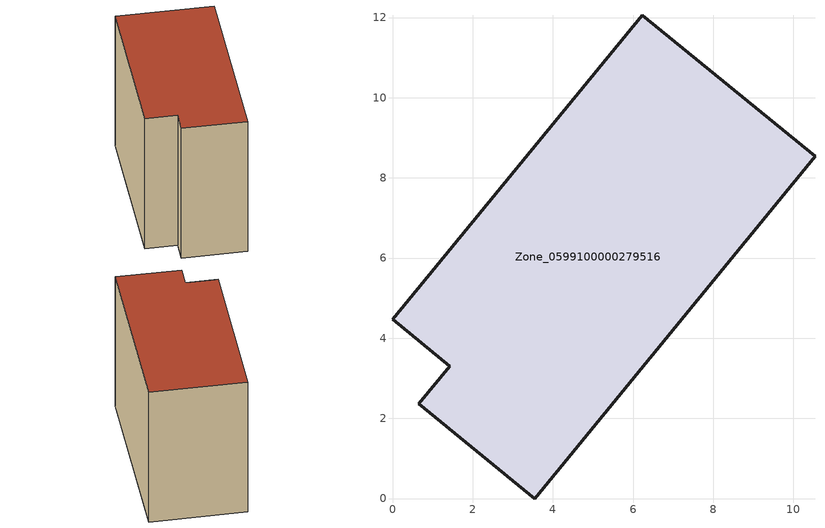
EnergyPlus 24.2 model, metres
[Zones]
Zone_0599100000279516
 floor ground (C_G): 0.66,2.36 1.43,3.3 0,4.47 6.23,12.05 10.54,8.53 3.55,0 z0
 wall outside (C_F): 1.43,3.3 0.66,2.36 3.55,0 10.54,8.53 6.23,12.05 0,4.47 1.43,3.3 z0:8.85
 roof outside (C_R): 6.23,12.05 0,4.47 1.43,3.3 0.66,2.36 3.55,0 10.54,8.53 z8.85
[BUILDING]
Pand.0599100000279516: North Axis=0; Terrain=City; Loads Convergence Tolerance Value=0.04; Temperature Convergence Tolerance Value=0.4; Solar Distribution=FullExterior; Maximum Number of Warmup Days=25; Minimum Number of Warmup Days=1
[Site:Location]
Rotterdam.The.Hague.AP_ZH_NLD Design_Conditions: Latitude=51.96; Longitude=4.45; Time Zone=1; Elevation=-4.5
[SITE:GROUNDTEMPERATURE:BUILDINGSURFACE]
18, 18, 18, 18, 18, 18, 18, 18, 18, 18, 18, 18
[MATERIAL] Thermal Absorptance=0.9; Solar Absorptance=0.7; Visible Absorptance=0.7
Name | Roughness | Thickness | Conductivity | Density | Specific Heat
G.TI.1946 | MediumSmooth | 0.15 | 1 | 540 | 1210
F.TI.1946 | Rough | 0.3 | 0.857143 | 1920 | 840
R.TI.1946 | MediumRough | 0.2 | 0.1 | 1500 | 1000
[CONSTRUCTION]
C_G: G.TI.1946
C_F: F.TI.1946
C_R: R.TI.1946
[ZONE]
Zone_0599100000279516: Type=1; Multiplier=1; Ceiling Height=Autocalculate; Volume=Autocalculate; Floor Area=autocalculate; Part of Total Floor Area=Yes
[ZONEINFILTRATION:DESIGNFLOWRATE]
Infil_Zone_0599100000279516: Zone or ZoneList or Space or SpaceList=Zone_0599100000279516; Schedule=AlwaysOn; Design Flow Rate Calculation Method=Flow/Area; Flow Rate per Floor Area=0.003; Constant Term Coefficient=1; Temperature Term Coefficient=0; Velocity Term Coefficient=0; Velocity Squared Term Coefficient=0
[HVACTEMPLATE:ZONE:IDEALLOADSAIRSYSTEM]
Zone_0599100000279516: Maximum Heating Supply Air Temperature=50; Minimum Cooling Supply Air Temperature=13; Maximum Heating Supply Air Humidity Ratio=0.0156; Minimum Cooling Supply Air Humidity Ratio=0.0077; Heating Limit=NoLimit; Cooling Limit=NoLimit; Dehumidification Control Type=ConstantSensibleHeatRatio; Cooling Sensible Heat Ratio=0.7; Dehumidification Setpoint=60; Humidification Control Type=None; Humidification Setpoint=30; Outdoor Air Method=None; Outdoor Air Flow Rate per Person=0.00944; Outdoor Air Flow Rate per Zone Floor Area=0; Outdoor Air Flow Rate per Zone=0; Demand Controlled Ventilation Type=None; Outdoor Air Economizer Type=NoEconomizer; Heat Recovery Type=None; Sensible Heat Recovery Effectiveness=0.7; Latent Heat Recovery Effectiveness=0.65
[ZONECONTROL:THERMOSTAT]
ThermostatControl_Zone_0599100000279516: Zone or ZoneList=Zone_0599100000279516; Control Type Schedule=DualSetpointControlType; Control 1=Thermostat_Zone_0599100000279516; Temperature Difference Between Cutout And Setpoint=0
[THERMOSTATSETPOINT:DUALSETPOINT]
Thermostat_Zone_0599100000279516: Heating Setpoint Temperature Schedule=HeatingSetpoint_Zone_0599100000279516; Cooling Setpoint Temperature Schedule=CoolingSetpoint_Zone_0599100000279516
[SCHEDULE:COMPACT]
HeatingSetpoint_Zone_0599100000279516: Through: 12/31, For: AllDays, Until: 24:00, 21
CoolingSetpoint_Zone_0599100000279516: Through: 12/31, For: AllDays, Until: 24:00, 24
DualSetpointControlType: Through: 12/31, For: AllDays, Until: 24:00, 4
AlwaysOn: Through: 12/31, For: AllDays, Until: 24:00, 1
